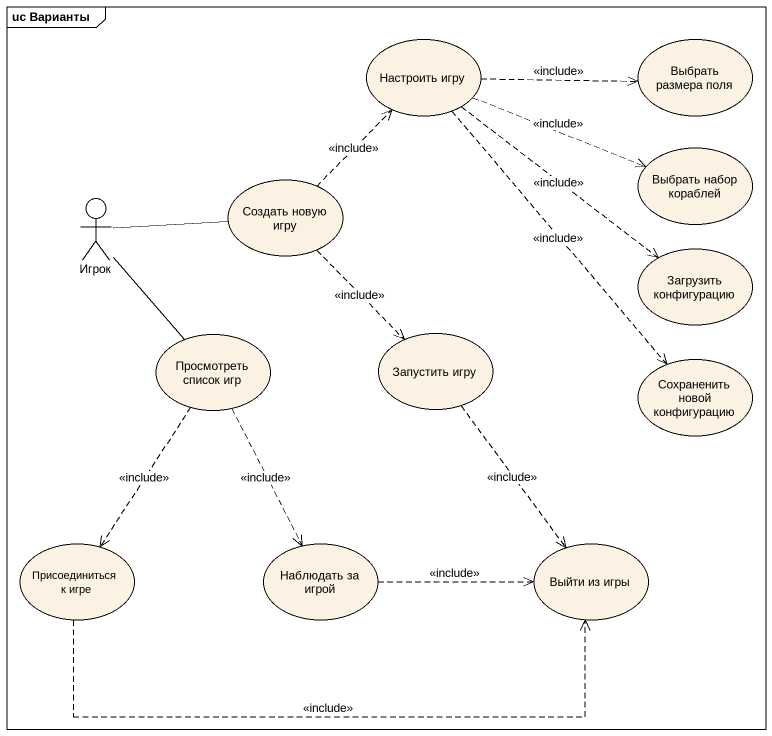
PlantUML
@startuml
mainframe uc Варианты
usecase "Настроить игру" as Настроить_игру
usecase "Выбрать размера поля" as Выбрать_размера_поля
usecase "Выбрать набор кораблей" as Выбрать_набор_кораблей
actor Игрок
usecase "Создать новую игру" as Создать_новую_игру
usecase "Загрузить конфигурацию" as Загрузить_конфигурацию
usecase "Просмотреть список игр" as Просмотреть_список_игр
usecase "Запустить игру" as Запустить_игру
usecase "Сохраненить новой конфигурацию" as Сохраненить_новой
usecase "Присоединиться к игре" as Присоединиться_к_игре
usecase "Наблюдать за игрой" as Наблюдать_за_игрой
usecase "Выйти из игры" as Выйти_из_игры
Настроить_игру .right.> Выбрать_размера_поля : <<include>>
Настроить_игру .right.> Выбрать_набор_кораблей : <<include>>
Настроить_игру ..> Загрузить_конфигурацию : <<include>>
Настроить_игру ..> Сохраненить_новой : <<include>>
Игрок -right- Создать_новую_игру
Игрок -- Просмотреть_список_игр
Создать_новую_игру .up.> Настроить_игру : <<include>>
Создать_новую_игру ..> Запустить_игру : <<include>>
Просмотреть_список_игр ..> Присоединиться_к_игре : <<include>>
Просмотреть_список_игр ..> Наблюдать_за_игрой : <<include>>
Запустить_игру ..> Выйти_из_игры : <<include>>
Присоединиться_к_игре .right.> Выйти_из_игры : <<include>>
Наблюдать_за_игрой .right.> Выйти_из_игры : <<include>>
@enduml
